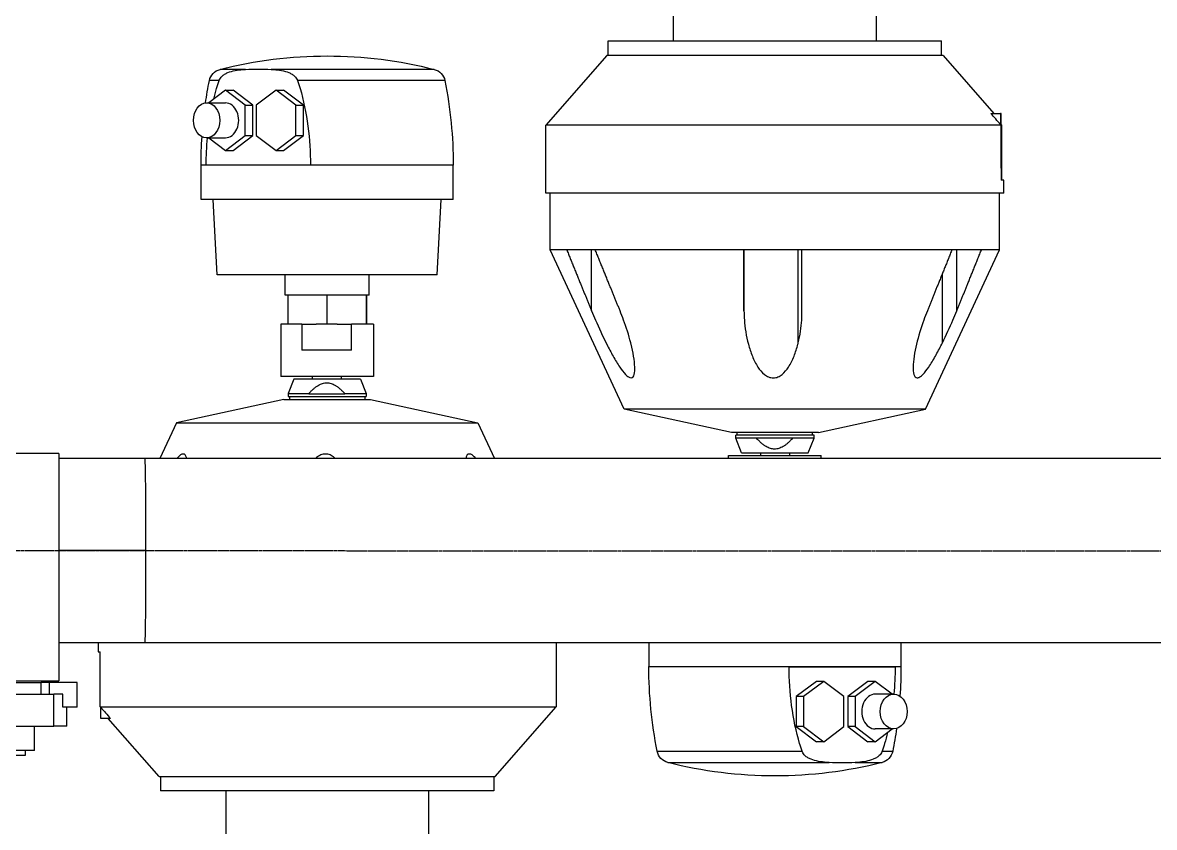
# Model space of a CAD drawing. Header units: millimetres. Extents: x 48717 to 75522, y 76128 to 88842.
# Drawn here: x 64126.2 to 64516.7, y 84340.9 to 84618.5 of the extents above; entities that cross this region are included whole.
import ezdxf

# ---------------------------------------------------------------- set-up
doc = ezdxf.new("R2010")
doc.units = ezdxf.units.MM
doc.linetypes.add('CENTER2', pattern=[1.125, 0.75, -0.125, 0.125, -0.125])
for name, color, linetype in [('Top (Plan) View2-CENTER', 1, 'CENTER2'), ('Top (Plan) View2-DV20-S1B-002a', 140, 'Continuous'), ('Top (Plan) View2-DV90-S1B-001c', 120, 'Continuous'), ('Top (Plan) View2-DV90-S1B-002a', 140, 'Continuous')]:
    doc.layers.add(name, color=color, linetype=linetype)

# ---------------------------------------------------------------- blocks, each defined once
blk = doc.blocks.new('*U913')
at = {"layer": 'Top (Plan) View2-CENTER'}
blk.add_line((64006.69, 84436.35), (64168.37, 84436.35), dxfattribs=at)
at = {"layer": 'Top (Plan) View2-DV90-S1B-001c', "color": 0, "linetype": 'ByBlock', "lineweight": -2}
for p, q in [((64138.71, 84469.85), (64036.71, 84469.85)), ((64138.71, 84469.85), (64138.7, 84391.45)), ((64168.37, 84468.1), (64138.71, 84468.1)), ((64168.68, 84436.35), (64138.71, 84436.35)), ((64168.37, 84404.6), (64138.71, 84404.6)), ((64036.71, 84391.45), (64138.7, 84391.45)), ((64119.35, 84390.85), (64132.6, 84390.85)), ((64135.52, 84390.85), (64132.6, 84390.85)), ((64132.6, 84386.85), (64132.6, 84390.85)), ((64145.06, 84390.85), (64135.52, 84390.85)), ((64135.52, 84386.85), (64135.52, 84390.85)), ((64145.06, 84382.35), (64145.06, 84390.85)), ((64119.39, 84386.85), (64137.06, 84386.85)), ((64140.06, 84386.85), (64137.06, 84386.85)), ((64137.06, 84375.85), (64137.06, 84386.85)), ((64140.06, 84382.35), (64140.06, 84386.85)), ((64145.06, 84382.35), (64140.06, 84382.35)), ((64141.5, 84375.85), (64141.5, 84382.35)), ((64119.39, 84375.85), (64137.06, 84375.85)), ((64130.33, 84367.45), (64130.33, 84375.85)), ((64141.5, 84375.85), (64137.06, 84375.85)), ((64117.28, 84365.85), (64127.28, 84365.85)), ((64130.33, 84367.45), (64122.37, 84367.45)), ((64127.28, 84365.85), (64127.28, 84367.45))]:
    blk.add_line(p, q, dxfattribs=at)
at = {"layer": 'Top (Plan) View2-DV90-S1B-001c', "color": 0, "linetype": 'ByBlock', "lineweight": -2, "extrusion": (0, 0, -1)}
for start_param, end_param in [(0, 1.570796), (1.570796, 3.141593)]:
    blk.add_ellipse((64168.37, 84436.35), major_axis=(0, 31.75), ratio=0.01, start_param=start_param, end_param=end_param, dxfattribs=at)
blk = doc.blocks.new('*U916')
at = {"layer": 'Top (Plan) View2-DV20-S1B-002a', "color": 0, "linetype": 'ByBlock', "lineweight": -2}
for p, q in [((64203.17, 84602.35), (64194.35, 84602.35)), ((64268.27, 84602.35), (64211.97, 84602.35)), ((64194.01, 84598.48), (64190.68, 84598.48)), ((64271.94, 84598.48), (64221.12, 84598.48)), ((64196.23, 84595.17), (64190.45, 84590.78)), ((64203.07, 84589.97), (64196.23, 84595.17)), ((64196.23, 84595.17), (64198.83, 84595.17)), ((64205.67, 84589.97), (64198.83, 84595.17)), ((64213.7, 84595.17), (64206.87, 84589.97)), ((64213.7, 84595.17), (64216.3, 84595.17)), ((64220.54, 84589.97), (64213.7, 84595.17)), ((64223.14, 84589.97), (64216.3, 84595.17)), ((64189.73, 84590.78), (64196.23, 84590.78)), ((64203.07, 84579.58), (64203.07, 84589.97)), ((64203.07, 84589.97), (64205.67, 84589.97)), ((64205.67, 84579.58), (64205.67, 84589.97)), ((64206.87, 84589.97), (64206.87, 84579.58)), ((64220.54, 84589.97), (64223.14, 84589.97)), ((64220.54, 84579.58), (64220.54, 84589.97)), ((64223.14, 84579.58), (64223.14, 84589.97)), ((64189.73, 84578.78), (64196.23, 84578.78)), ((64190.45, 84578.78), (64196.23, 84574.38)), ((64196.23, 84574.38), (64203.07, 84579.58)), ((64198.83, 84574.38), (64205.67, 84579.58)), ((64203.07, 84579.58), (64205.67, 84579.58)), ((64206.87, 84579.58), (64213.7, 84574.38)), ((64213.7, 84574.38), (64220.54, 84579.58)), ((64216.3, 84574.38), (64223.14, 84579.58)), ((64220.54, 84579.58), (64223.14, 84579.58)), ((64196.23, 84574.38), (64198.83, 84574.38)), ((64213.7, 84574.38), (64216.3, 84574.38)), ((64274.81, 84569.28), (64187.81, 84569.28)), ((64187.81, 84557.48), (64187.81, 84569.28)), ((64189.59, 84569.48), (64225.54, 84569.48)), ((64274.81, 84569.28), (64274.81, 84569.28)), ((64274.81, 84557.48), (64274.81, 84569.28)), ((64274.81, 84557.48), (64187.81, 84557.48)), ((64193.31, 84531.48), (64191.95, 84557.48)), ((64269.31, 84531.48), (64270.67, 84557.48)), ((64274.81, 84557.48), (64274.81, 84557.48)), ((64269.31, 84531.48), (64193.31, 84531.48)), ((64216.81, 84524.48), (64216.81, 84531.48)), ((64245.81, 84524.48), (64245.81, 84531.48)), ((64269.31, 84531.48), (64269.31, 84531.48)), ((64217.73, 84524.48), (64216.81, 84524.48)), ((64219.89, 84524.48), (64217.73, 84524.48)), ((64217.73, 84524.48), (64217.73, 84514.48)), ((64229, 84524.48), (64219.89, 84524.48)), ((64231.15, 84524.48), (64229, 84524.48)), ((64233.33, 84524.48), (64231.15, 84524.48)), ((64231.15, 84524.48), (64231.15, 84514.48)), ((64242.55, 84524.48), (64233.33, 84524.48)), ((64244.73, 84524.48), (64242.55, 84524.48)), ((64244.75, 84524.48), (64244.73, 84524.48)), ((64244.73, 84524.48), (64244.73, 84514.48)), ((64245.81, 84524.48), (64244.75, 84524.48)), ((64244.89, 84524.48), (64244.89, 84514.48)), ((64222.59, 84514.48), (64215.31, 84514.48)), ((64215.31, 84514.48), (64215.31, 84496.48)), ((64222.59, 84514.48), (64222.59, 84505.48)), ((64222.59, 84514.48), (64227.56, 84514.48)), ((64231.15, 84514.48), (64227.56, 84514.48)), ((64234.79, 84514.48), (64231.15, 84514.48)), ((64234.79, 84514.48), (64239.76, 84514.48)), ((64247.31, 84514.48), (64239.76, 84514.48)), ((64239.76, 84505.48), (64239.76, 84514.48)), ((64247.31, 84514.48), (64247.31, 84496.48)), ((64239.76, 84505.48), (64222.59, 84505.48)), ((64231.15, 84496.48), (64215.31, 84496.48)), ((64219.81, 84495.48), (64217.81, 84490.53)), ((64242.81, 84495.48), (64219.81, 84495.48)), ((64226.31, 84495.48), (64226.31, 84496.48)), ((64247.31, 84496.48), (64231.15, 84496.48)), ((64236.31, 84495.48), (64236.31, 84496.48)), ((64242.81, 84495.48), (64242.81, 84495.48)), ((64242.81, 84495.48), (64244.81, 84490.53)), ((64242.81, 84495.48), (64244.81, 84490.53)), ((64217.81, 84490.53), (64225, 84490.53)), ((64217.81, 84490.53), (64217.81, 84489.48)), ((64225, 84490.48), (64225, 84490.53)), ((64225, 84490.48), (64237.37, 84490.48)), ((64237.37, 84490.53), (64244.81, 84490.53)), ((64237.37, 84490.53), (64237.37, 84490.48)), ((64244.81, 84490.53), (64244.81, 84490.53)), ((64244.81, 84490.53), (64244.81, 84489.48)), ((64244.81, 84490.53), (64244.81, 84489.48)), ((64216.31, 84488.48), (64179.31, 84480.48)), ((64216.31, 84488.48), (64246.31, 84488.48)), ((64217.81, 84489.48), (64244.81, 84489.48)), ((64218.31, 84489.48), (64218.31, 84488.48)), ((64244.31, 84489.48), (64244.31, 84488.48)), ((64244.31, 84489.48), (64244.31, 84488.48)), ((64244.81, 84489.48), (64244.81, 84489.48)), ((64246.31, 84488.48), (64246.31, 84488.48)), ((64246.31, 84488.48), (64283.31, 84480.48)), ((64246.31, 84488.48), (64283.31, 84480.48)), ((64179.31, 84480.48), (64173.57, 84468.1)), ((64179.31, 84480.48), (64283.31, 84480.48)), ((64283.31, 84480.48), (64283.31, 84480.48)), ((64283.31, 84480.48), (64289.04, 84468.1)), ((64283.31, 84480.48), (64289.05, 84468.1)), ((64152.31, 84404.6), (64152.31, 84401.48)), ((64310.3, 84404.6), (64310.3, 84382.48)), ((64310.31, 84404.6), (64310.31, 84382.48)), ((64152.31, 84401.48), (64153.04, 84401.48)), ((64153.04, 84382.48), (64153.04, 84401.48)), ((64153.04, 84382.48), (64310.3, 84382.48)), ((64153.2, 84382.3), (64153.04, 84382.48)), ((64153.2, 84378.48), (64153.2, 84382.3)), ((64289.31, 84358.48), (64310.3, 84382.48)), ((64289.31, 84358.48), (64310.31, 84382.48)), ((64310.3, 84382.48), (64310.31, 84382.48)), ((64156.58, 84378.48), (64153.2, 84378.48)), ((64173.31, 84358.48), (64155.81, 84378.48)), ((64173.31, 84358.48), (64289.31, 84358.48)), ((64173.81, 84358.48), (64173.81, 84353.48)), ((64288.81, 84358.48), (64288.81, 84353.48)), ((64288.81, 84358.48), (64288.81, 84353.48)), ((64289.31, 84358.48), (64289.31, 84358.48)), ((64288.81, 84353.48), (64173.81, 84353.48)), ((64196.31, 84353.48), (64196.31, 84326.98)), ((64266.31, 84353.48), (64266.31, 84326.98)), ((64266.31, 84353.48), (64266.31, 84326.98)), ((64288.81, 84353.48), (64288.81, 84353.48))]:
    blk.add_line(p, q, dxfattribs=at)
at = {"layer": 'Top (Plan) View2-DV20-S1B-002a', "color": 0, "linetype": 'ByBlock', "lineweight": -2, "extrusion": (0, 0, -1)}
for centre, radius, start, end in [((-64231.31, 84456.98), 150, 75.7365, 104.2635), ((-64195.58, 84597.51), 5, 11.2266, 75.7365), ((-64267.03, 84597.51), 5, 104.2635, 168.7734), ((-64337.81, 84569.28), 150, 8.233, 11.2266), ((-64124.81, 84569.28), 150, 168.7734, 180), ((-64337.81, 84569.28), 150, 0, 3.7761)]:
    blk.add_arc(centre, radius, start, end, dxfattribs=at)
blk.add_ellipse((64207.57, 84456.98), major_axis=(0, 145.49), ratio=0.759579, start_param=6.243338, end_param=6.323033, dxfattribs=at)
at = {"layer": 'Top (Plan) View2-DV20-S1B-002a', "color": 0, "linetype": 'ByBlock', "lineweight": -2}
blk.add_ellipse((64189.73, 84584.78), major_axis=(0, -6), ratio=0.759579, dxfattribs=at)
blk.add_ellipse((64196.23, 84584.78), major_axis=(0, -6), ratio=0.759579, start_param=0, end_param=3.141593, dxfattribs=at)
for points, knots in [([(64194.01, 84598.48), (64194.03, 84598.54), (64194.06, 84598.6), (64194.18, 84598.9), (64194.31, 84599.14), (64194.62, 84599.57), (64194.79, 84599.77), (64195.24, 84600.21), (64195.59, 84600.47), (64196.3, 84600.91), (64196.67, 84601.09), (64197.82, 84601.57), (64198.67, 84601.8), (64200.42, 84602.12), (64201.33, 84602.22), (64202.55, 84602.32), (64202.86, 84602.34), (64203.17, 84602.35)], [1.978617, 1.978617, 1.978617, 1.978617, 1.998399, 1.998399, 2.079892, 2.079892, 2.161385, 2.161385, 2.304124, 2.304124, 2.446862, 2.446862, 2.777199, 2.777199, 3.107536, 3.107536, 3.219769, 3.219769, 3.219769, 3.219769]), ([(64211.97, 84602.35), (64212.28, 84602.34), (64212.59, 84602.32), (64213.81, 84602.22), (64214.71, 84602.12), (64216.47, 84601.8), (64217.32, 84601.57), (64218.46, 84601.09), (64218.83, 84600.91), (64219.55, 84600.47), (64219.89, 84600.21), (64220.35, 84599.77), (64220.52, 84599.57), (64220.82, 84599.14), (64220.96, 84598.9), (64221.08, 84598.6), (64221.1, 84598.54), (64221.12, 84598.48)], [-3.219769, -3.219769, -3.219769, -3.219769, -3.107536, -3.107536, -2.777199, -2.777199, -2.446862, -2.446862, -2.304124, -2.304124, -2.161385, -2.161385, -2.079892, -2.079892, -1.998399, -1.998399, -1.978617, -1.978617, -1.978617, -1.978617]), ([(64192.16, 84592.07), (64192.47, 84593.34), (64192.79, 84594.56), (64193.4, 84596.63), (64193.69, 84597.55), (64194.01, 84598.48)], [7.3770778, 7.3770778, 7.3770778, 7.3770778, 7.7571958, 7.7571958, 8.0421419, 8.0421419, 8.0421419, 8.0421419]), ([(64221.12, 84598.48), (64221.44, 84597.55), (64221.73, 84596.63), (64223.16, 84591.79), (64224.09, 84587.3), (64225.27, 84578.24), (64225.53, 84573.67), (64225.54, 84569.48)], [12.79697, 12.79697, 12.79697, 12.79697, 13.081917, 13.081917, 14.355625, 14.355625, 15.609364, 15.609364, 15.609364, 15.609364]), ([(64182.83, 84468.1), (64182.81, 84468.24), (64182.78, 84468.37), (64182.65, 84468.85), (64182.52, 84469.15), (64182.17, 84469.57), (64181.94, 84469.69), (64181.38, 84469.69), (64181.07, 84469.57), (64180.43, 84469.15), (64180.09, 84468.85), (64179.63, 84468.37), (64179.51, 84468.24), (64179.39, 84468.1)], [2.0284605, 2.0284605, 2.0284605, 2.0284605, 2.0886218, 2.0886218, 2.2605279, 2.2605279, 2.4324339, 2.4324339, 2.60434, 2.60434, 2.7762461, 2.7762461, 2.8364033, 2.8364033, 2.8364033, 2.8364033]), ([(64234.23, 84468.1), (64234.09, 84468.24), (64233.94, 84468.37), (64233.34, 84468.85), (64232.87, 84469.15), (64231.85, 84469.57), (64231.31, 84469.69), (64230.16, 84469.69), (64229.62, 84469.57), (64228.61, 84469.15), (64228.13, 84468.85), (64227.53, 84468.37), (64227.38, 84468.24), (64227.23, 84468.1)], [2.0284009, 2.0284009, 2.0284009, 2.0284009, 2.0886218, 2.0886218, 2.2605279, 2.2605279, 2.4324339, 2.4324339, 2.60434, 2.60434, 2.7762461, 2.7762461, 2.8364589, 2.8364589, 2.8364589, 2.8364589]), ([(64282.71, 84468.1), (64282.59, 84468.23), (64282.47, 84468.37), (64282, 84468.85), (64281.65, 84469.15), (64280.99, 84469.57), (64280.68, 84469.69), (64280.09, 84469.69), (64279.86, 84469.57), (64279.49, 84469.15), (64279.35, 84468.85), (64279.21, 84468.37), (64279.18, 84468.23), (64279.15, 84468.1)], [2.0283446, 2.0283446, 2.0283446, 2.0283446, 2.0886218, 2.0886218, 2.2605279, 2.2605279, 2.4324339, 2.4324339, 2.60434, 2.60434, 2.7762461, 2.7762461, 2.8365191, 2.8365191, 2.8365191, 2.8365191])]:
    blk.add_open_spline(points, degree=3, knots=knots, dxfattribs=at)
for points in [[(64189.59, 84569.48), (64189.6, 84572.44), (64189.73, 84575.59), (64190.02, 84578.78)], [(64153.2, 84382.3), (64154.32, 84381.02), (64155.45, 84379.75), (64156.58, 84378.48)]]:
    blk.add_open_spline(points, degree=3, dxfattribs=at)
blk.add_rational_spline([(64225, 84490.53), (64231.19, 84497.54), (64237.37, 84490.53)], [1.01663362177, 1.14371282449, 1.01663362177], degree=2, dxfattribs=at)
blk = doc.blocks.new('*U917')
at = {"layer": 'Top (Plan) View2-CENTER'}
blk.add_line((64168.68, 84436.35), (66182.16, 84436.33), dxfattribs=at)
at = {"layer": 'Top (Plan) View2-DV90-S1B-001c', "color": 0, "linetype": 'ByBlock', "lineweight": -2}
for p, q in [((66182.16, 84468.08), (64168.37, 84468.1)), ((66182.16, 84404.58), (64168.37, 84404.6))]:
    blk.add_line(p, q, dxfattribs=at)
at = {"layer": 'Top (Plan) View2-DV90-S1B-001c', "color": 0, "linetype": 'ByBlock', "lineweight": -2, "extrusion": (0, 0, -1)}
for start_param, end_param in [(0, 1.570796), (1.570796, 3.141593)]:
    blk.add_ellipse((64168.37, 84436.35), major_axis=(0, 31.75), ratio=0.01, start_param=start_param, end_param=end_param, dxfattribs=at)
blk = doc.blocks.new('*U920')
at = {"layer": 'Top (Plan) View2-DV90-S1B-002a', "color": 0, "linetype": 'ByBlock', "lineweight": -2}
for p, q in [((64350.8, 84612.15), (64350.8, 84638.65)), ((64420.8, 84612.15), (64420.8, 84638.65)), ((64420.8, 84612.15), (64420.8, 84638.65)), ((64328.3, 84612.15), (64443.3, 84612.15)), ((64328.3, 84607.15), (64328.3, 84612.15)), ((64443.3, 84612.15), (64443.3, 84612.15)), ((64443.3, 84607.15), (64443.3, 84612.15)), ((64443.3, 84607.15), (64443.3, 84612.15)), ((64327.8, 84607.15), (64306.8, 84583.15)), ((64443.8, 84607.15), (64327.8, 84607.15)), ((64443.8, 84607.15), (64443.8, 84607.15)), ((64443.8, 84607.15), (64461.3, 84587.15)), ((64443.8, 84607.15), (64461.3, 84587.15)), ((64460.3, 84587.15), (64463.68, 84587.15)), ((64463.91, 84587.15), (64463.68, 84587.15)), ((64463.68, 84587.15), (64463.68, 84583.33)), ((64463.91, 84583.33), (64463.91, 84587.15)), ((64463.84, 84583.15), (64306.8, 84583.15)), ((64306.8, 84559.65), (64306.8, 84583.15)), ((64463.68, 84583.33), (64463.84, 84583.15)), ((64463.84, 84583.15), (64463.84, 84564.15)), ((64464.07, 84583.15), (64463.91, 84583.33)), ((64463.91, 84583.33), (64463.91, 84564.15)), ((64464.07, 84564.15), (64464.07, 84583.15)), ((64463.84, 84576.15), (64463.89, 84576.15)), ((64464.8, 84564.15), (64463.84, 84564.15)), ((64464.8, 84564.15), (64464.8, 84564.15)), ((64464.8, 84559.65), (64464.8, 84564.15)), ((64464.8, 84559.65), (64464.8, 84564.15)), ((64464.8, 84559.65), (64306.8, 84559.65)), ((64308.3, 84540.15), (64308.3, 84559.65)), ((64463.3, 84540.15), (64463.3, 84559.65)), ((64463.3, 84540.15), (64463.3, 84559.65)), ((64464.8, 84559.65), (64464.8, 84559.65)), ((64313.95, 84540.15), (64308.3, 84540.15)), ((64333.8, 84485.15), (64308.3, 84540.15)), ((64323.78, 84540.15), (64313.95, 84540.15)), ((64322.53, 84519.1), (64322.53, 84540.15)), ((64375.04, 84540.15), (64323.78, 84540.15)), ((64395.03, 84540.15), (64375.04, 84540.15)), ((64375.13, 84519.1), (64375.13, 84540.15)), ((64393.84, 84508.02), (64393.84, 84540.15)), ((64446.89, 84540.15), (64395.03, 84540.15)), ((64437.8, 84485.15), (64463.3, 84540.15)), ((64437.8, 84485.15), (64463.3, 84540.15)), ((64457.06, 84540.15), (64446.89, 84540.15)), ((64448.58, 84519.1), (64448.58, 84540.15)), ((64463.3, 84540.15), (64457.06, 84540.15)), ((64463.3, 84540.15), (64463.3, 84540.15)), ((64443.59, 84508.02), (64443.59, 84531.97)), ((64437.8, 84485.15), (64333.8, 84485.15)), ((64370.8, 84477.15), (64333.8, 84485.15)), ((64400.8, 84477.15), (64437.8, 84485.15)), ((64400.8, 84477.15), (64437.8, 84485.15)), ((64437.8, 84485.15), (64437.8, 84485.15)), ((64400.8, 84477.15), (64370.8, 84477.15)), ((64399.3, 84476.15), (64372.3, 84476.15)), ((64372.3, 84475.1), (64372.3, 84476.15)), ((64379.5, 84475.1), (64372.3, 84475.1)), ((64374.3, 84470.15), (64372.3, 84475.1)), ((64372.8, 84476.15), (64372.8, 84477.15)), ((64379.5, 84475.1), (64379.5, 84475.15)), ((64391.87, 84475.15), (64379.5, 84475.15)), ((64391.87, 84475.15), (64391.87, 84475.1)), ((64399.3, 84475.1), (64391.87, 84475.1)), ((64397.3, 84470.15), (64399.3, 84475.1)), ((64397.3, 84470.15), (64399.3, 84475.1)), ((64398.8, 84476.15), (64398.8, 84477.15)), ((64398.8, 84476.15), (64398.8, 84477.15)), ((64399.3, 84476.15), (64399.3, 84476.15)), ((64399.3, 84475.1), (64399.3, 84476.15)), ((64399.3, 84475.1), (64399.3, 84476.15)), ((64399.3, 84475.1), (64399.3, 84475.1)), ((64400.8, 84477.15), (64400.8, 84477.15)), ((64369.8, 84469.15), (64385.64, 84469.15)), ((64369.8, 84468.1), (64369.8, 84469.15)), ((64374.3, 84470.15), (64397.3, 84470.15)), ((64380.8, 84470.15), (64380.8, 84469.15)), ((64385.64, 84469.15), (64401.8, 84469.15)), ((64390.8, 84470.15), (64390.8, 84469.15)), ((64397.3, 84470.15), (64397.3, 84470.15)), ((64401.8, 84468.1), (64401.8, 84469.15)), ((64342.3, 84404.6), (64342.3, 84396.35)), ((64429.3, 84404.6), (64429.3, 84396.35)), ((64342.3, 84396.35), (64429.3, 84396.35)), ((64427.26, 84396.15), (64390.71, 84396.15)), ((64400.1, 84391.24), (64393.15, 84386.05)), ((64402.64, 84391.24), (64395.69, 84386.05)), ((64402.64, 84391.24), (64400.1, 84391.24)), ((64409.59, 84386.05), (64402.64, 84391.24)), ((64417.87, 84391.24), (64410.92, 84386.05)), ((64420.41, 84391.24), (64413.46, 84386.05)), ((64420.41, 84391.24), (64417.87, 84391.24)), ((64426.28, 84386.85), (64420.41, 84391.24)), ((64393.15, 84386.05), (64393.15, 84375.65)), ((64395.69, 84386.05), (64393.15, 84386.05)), ((64395.69, 84386.05), (64395.69, 84375.65)), ((64409.59, 84375.65), (64409.59, 84386.05)), ((64410.92, 84386.05), (64410.92, 84375.65)), ((64413.46, 84386.05), (64410.92, 84386.05)), ((64413.46, 84386.05), (64413.46, 84375.65)), ((64426.76, 84386.85), (64420.41, 84386.85)), ((64393.15, 84375.65), (64400.1, 84370.46)), ((64395.69, 84375.65), (64393.15, 84375.65)), ((64395.69, 84375.65), (64402.64, 84370.46)), ((64402.64, 84370.46), (64409.59, 84375.65)), ((64410.92, 84375.65), (64417.87, 84370.46)), ((64413.46, 84375.65), (64410.92, 84375.65)), ((64413.46, 84375.65), (64420.41, 84370.46)), ((64420.41, 84370.46), (64426.28, 84374.85)), ((64426.76, 84374.85), (64420.41, 84374.85)), ((64402.64, 84370.46), (64400.1, 84370.46)), ((64420.41, 84370.46), (64417.87, 84370.46)), ((64345.17, 84367.15), (64395.2, 84367.15)), ((64422.77, 84367.15), (64426.43, 84367.15)), ((64348.85, 84363.27), (64404.51, 84363.27)), ((64413.46, 84363.27), (64422.76, 84363.27))]:
    blk.add_line(p, q, dxfattribs=at)
at = {"layer": 'Top (Plan) View2-DV90-S1B-002a', "color": 0, "linetype": 'ByBlock', "lineweight": -2, "extrusion": (0, 0, -1)}
for centre, radius, start, end in [((-64492.3, 84396.35), 150, 348.7734, 360), ((-64279.3, 84396.35), 150, 180, 183.9055), ((-64279.3, 84396.35), 150, 188.1843, 191.2266), ((-64350.08, 84368.12), 5, 284.2635, 348.7734), ((-64421.53, 84368.12), 5, 191.2266, 255.7365), ((-64385.8, 84508.65), 150, 255.7365, 284.2635)]:
    blk.add_arc(centre, radius, start, end, dxfattribs=at)
at = {"layer": 'Top (Plan) View2-DV90-S1B-002a', "color": 0, "linetype": 'ByBlock', "lineweight": -2}
for centre, major_axis, ratio, start_param, end_param in [((64463.8, 84576.15), (0, 9), 0.01, 4.712389, 6.942893), ((64463.8, 84576.15), (0, 9), 0.01, 3.64596, 4.712389), ((64420.41, 84380.85), (0, 6), 0.772434, 0, 3.141593)]:
    blk.add_ellipse(centre, major_axis=major_axis, ratio=ratio, start_param=start_param, end_param=end_param, dxfattribs=at)
blk.add_ellipse((64426.76, 84380.85), major_axis=(0, 6), ratio=0.772434, dxfattribs=at)
at = {"layer": 'Top (Plan) View2-DV90-S1B-002a', "color": 0, "linetype": 'ByBlock', "lineweight": -2, "extrusion": (0, 0, -1)}
blk.add_ellipse((64408.98, 84508.65), major_axis=(0, -145.49), ratio=0.772434, start_param=6.243338, end_param=6.323033, dxfattribs=at)
at = {"layer": 'Top (Plan) View2-DV90-S1B-002a', "color": 0, "linetype": 'ByBlock', "lineweight": -2}
for points in [[(64463.68, 84583.33), (64462.56, 84584.6), (64461.43, 84585.88), (64460.3, 84587.15)], [(64427.26, 84396.15), (64427.26, 84393.19), (64427.12, 84390.03), (64426.83, 84386.85)]]:
    blk.add_open_spline(points, degree=3, dxfattribs=at)
for points, weights in [([(64313.95, 84540.15), (64318.53, 84528.91), (64322.53, 84519.1)], [1.00061951826, 1.00755539146, 1.00987120158]), ([(64332.36, 84519.1), (64328.36, 84528.91), (64323.78, 84540.15)], [1.00987120158, 1.00755539146, 1.00061951826]), ([(64375.04, 84540.15), (64375.09, 84528.91), (64375.13, 84519.1)], [1.00061951826, 1.00755539146, 1.00987120158]), ([(64395.13, 84519.1), (64395.09, 84528.91), (64395.03, 84540.15)], [1.00987120158, 1.00755539146, 1.00061951826]), ([(64446.89, 84540.15), (64442.36, 84528.91), (64438.4, 84519.1)], [1.00061951826, 1.00755539146, 1.00987120158]), ([(64448.58, 84519.1), (64452.53, 84528.91), (64457.06, 84540.15)], [1.00987120158, 1.00755539146, 1.00061951826]), ([(64391.87, 84475.1), (64385.68, 84468.09), (64379.5, 84475.1)], [1.01663362177, 1.14371282449, 1.01663362177])]:
    blk.add_rational_spline(points, weights, degree=2, dxfattribs=at)
for points, knots in [([(64322.53, 84519.1), (64322.98, 84518.01), (64323.44, 84516.93), (64323.89, 84515.88), (64325.03, 84513.25), (64326.36, 84510.36), (64328.49, 84506.14), (64329.23, 84504.76), (64330.72, 84502.11), (64331.48, 84500.84), (64332.87, 84498.78), (64333.56, 84497.85), (64334.59, 84496.78), (64334.92, 84496.48), (64335.57, 84496.06), (64335.88, 84495.93), (64336.44, 84495.93), (64336.66, 84496.06), (64337.02, 84496.48), (64337.15, 84496.78), (64337.43, 84497.85), (64337.47, 84498.78), (64337.4, 84500.84), (64337.25, 84502.11), (64336.82, 84504.76), (64336.52, 84506.14), (64336.14, 84507.7), (64336.1, 84507.86), (64336.06, 84508.02)], [-0.344199, -0.344199, -0.344199, -0.344199, 0, 0, 0, 0.872405, 0.872405, 1.308607, 1.308607, 1.74481, 1.74481, 2.088622, 2.088622, 2.260528, 2.260528, 2.432434, 2.432434, 2.60434, 2.60434, 2.776246, 2.776246, 3.120058, 3.120058, 3.556261, 3.556261, 3.992463, 3.992463, 4.041019, 4.041019, 4.041019, 4.041019]), ([(64336.06, 84508.02), (64335.38, 84510.68), (64334.52, 84513.39), (64333.23, 84516.93), (64332.81, 84518.01), (64332.36, 84519.1)], [-6.498344, -6.498344, -6.498344, -6.498344, -5.674495, -5.674495, -5.330296, -5.330296, -5.330296, -5.330296]), ([(64375.13, 84519.1), (64375.14, 84518.01), (64375.18, 84516.93), (64375.26, 84515.88), (64375.46, 84513.25), (64375.89, 84510.36), (64377.02, 84506.14), (64377.47, 84504.76), (64378.56, 84502.11), (64379.19, 84500.84), (64380.54, 84498.78), (64381.29, 84497.85), (64382.62, 84496.78), (64383.1, 84496.48), (64384.12, 84496.06), (64384.66, 84495.93), (64385.81, 84495.93), (64386.35, 84496.06), (64387.36, 84496.48), (64387.84, 84496.78), (64389.16, 84497.85), (64389.9, 84498.78), (64391.24, 84500.84), (64391.86, 84502.11), (64392.92, 84504.76), (64393.36, 84506.14), (64393.77, 84507.7), (64393.8, 84507.86), (64393.84, 84508.02)], [-0.344199, -0.344199, -0.344199, -0.344199, 0, 0, 0, 0.872405, 0.872405, 1.308607, 1.308607, 1.74481, 1.74481, 2.088622, 2.088622, 2.260528, 2.260528, 2.432434, 2.432434, 2.60434, 2.60434, 2.776246, 2.776246, 3.120058, 3.120058, 3.556261, 3.556261, 3.992463, 3.992463, 4.041019, 4.041019, 4.041019, 4.041019]), ([(64393.84, 84508.02), (64394.5, 84510.68), (64394.88, 84513.39), (64395.1, 84516.93), (64395.14, 84518.01), (64395.13, 84519.1)], [-6.498344, -6.498344, -6.498344, -6.498344, -5.674495, -5.674495, -5.330296, -5.330296, -5.330296, -5.330296]), ([(64438.4, 84519.1), (64437.96, 84518.01), (64437.55, 84516.93), (64437.17, 84515.88), (64436.23, 84513.25), (64435.33, 84510.36), (64434.33, 84506.14), (64434.05, 84504.76), (64433.64, 84502.11), (64433.51, 84500.84), (64433.48, 84498.78), (64433.53, 84497.85), (64433.84, 84496.78), (64433.98, 84496.48), (64434.36, 84496.06), (64434.59, 84495.93), (64435.17, 84495.93), (64435.49, 84496.06), (64436.15, 84496.48), (64436.49, 84496.78), (64437.53, 84497.85), (64438.24, 84498.78), (64439.64, 84500.84), (64440.41, 84502.11), (64441.91, 84504.76), (64442.64, 84506.14), (64443.43, 84507.7), (64443.51, 84507.86), (64443.59, 84508.02)], [-0.344199, -0.344199, -0.344199, -0.344199, 0, 0, 0, 0.872405, 0.872405, 1.308607, 1.308607, 1.74481, 1.74481, 2.088622, 2.088622, 2.260528, 2.260528, 2.432434, 2.432434, 2.60434, 2.60434, 2.776246, 2.776246, 3.120058, 3.120058, 3.556261, 3.556261, 3.992463, 3.992463, 4.041019, 4.041019, 4.041019, 4.041019]), ([(64443.59, 84508.02), (64444.92, 84510.68), (64446.16, 84513.39), (64447.68, 84516.93), (64448.13, 84518.01), (64448.58, 84519.1)], [-6.498344, -6.498344, -6.498344, -6.498344, -5.674495, -5.674495, -5.330296, -5.330296, -5.330296, -5.330296]), ([(64395.2, 84367.15), (64394.88, 84368.08), (64394.58, 84368.99), (64393.13, 84373.84), (64392.18, 84378.32), (64390.98, 84387.39), (64390.71, 84391.96), (64390.71, 84396.15)], [12.79697, 12.79697, 12.79697, 12.79697, 13.081917, 13.081917, 14.355625, 14.355625, 15.609364, 15.609364, 15.609364, 15.609364]), ([(64424.68, 84373.65), (64424.36, 84372.35), (64424.02, 84371.09), (64423.39, 84368.99), (64423.09, 84368.08), (64422.77, 84367.15)], [7.3674283, 7.3674283, 7.3674283, 7.3674283, 7.7571958, 7.7571958, 8.0421419, 8.0421419, 8.0421419, 8.0421419]), ([(64404.51, 84363.27), (64404.19, 84363.29), (64403.88, 84363.31), (64402.64, 84363.4), (64401.72, 84363.5), (64399.93, 84363.83), (64399.07, 84364.06), (64397.91, 84364.53), (64397.53, 84364.71), (64396.8, 84365.15), (64396.45, 84365.41), (64395.99, 84365.86), (64395.82, 84366.06), (64395.5, 84366.49), (64395.37, 84366.73), (64395.24, 84367.02), (64395.22, 84367.08), (64395.2, 84367.15)], [-3.219769, -3.219769, -3.219769, -3.219769, -3.107536, -3.107536, -2.777199, -2.777199, -2.446862, -2.446862, -2.304124, -2.304124, -2.161385, -2.161385, -2.079892, -2.079892, -1.998399, -1.998399, -1.978617, -1.978617, -1.978617, -1.978617]), ([(64422.77, 84367.15), (64422.75, 84367.08), (64422.72, 84367.02), (64422.6, 84366.73), (64422.46, 84366.49), (64422.15, 84366.06), (64421.98, 84365.86), (64421.52, 84365.41), (64421.17, 84365.15), (64420.44, 84364.71), (64420.06, 84364.53), (64418.9, 84364.06), (64418.04, 84363.83), (64416.25, 84363.5), (64415.33, 84363.4), (64414.09, 84363.31), (64413.78, 84363.29), (64413.46, 84363.27)], [1.978617, 1.978617, 1.978617, 1.978617, 1.998399, 1.998399, 2.079892, 2.079892, 2.161385, 2.161385, 2.304124, 2.304124, 2.446862, 2.446862, 2.777199, 2.777199, 3.107536, 3.107536, 3.219769, 3.219769, 3.219769, 3.219769])]:
    blk.add_open_spline(points, degree=3, knots=knots, dxfattribs=at)

msp = doc.modelspace()

# ---------------------------------------------------------------- block references
at = {"layer": 'Top (Plan) View2-DV20-S1B-002a'}
msp.add_blockref('*U916', (0, 0), dxfattribs=at)
at = {"layer": 'Top (Plan) View2-DV90-S1B-001c'}
for name in ['*U913', '*U917']:
    msp.add_blockref(name, (0, 0), dxfattribs=at)
at = {"layer": 'Top (Plan) View2-DV90-S1B-002a'}
msp.add_blockref('*U920', (0, 0), dxfattribs=at)

doc.saveas('drawing.dxf')
